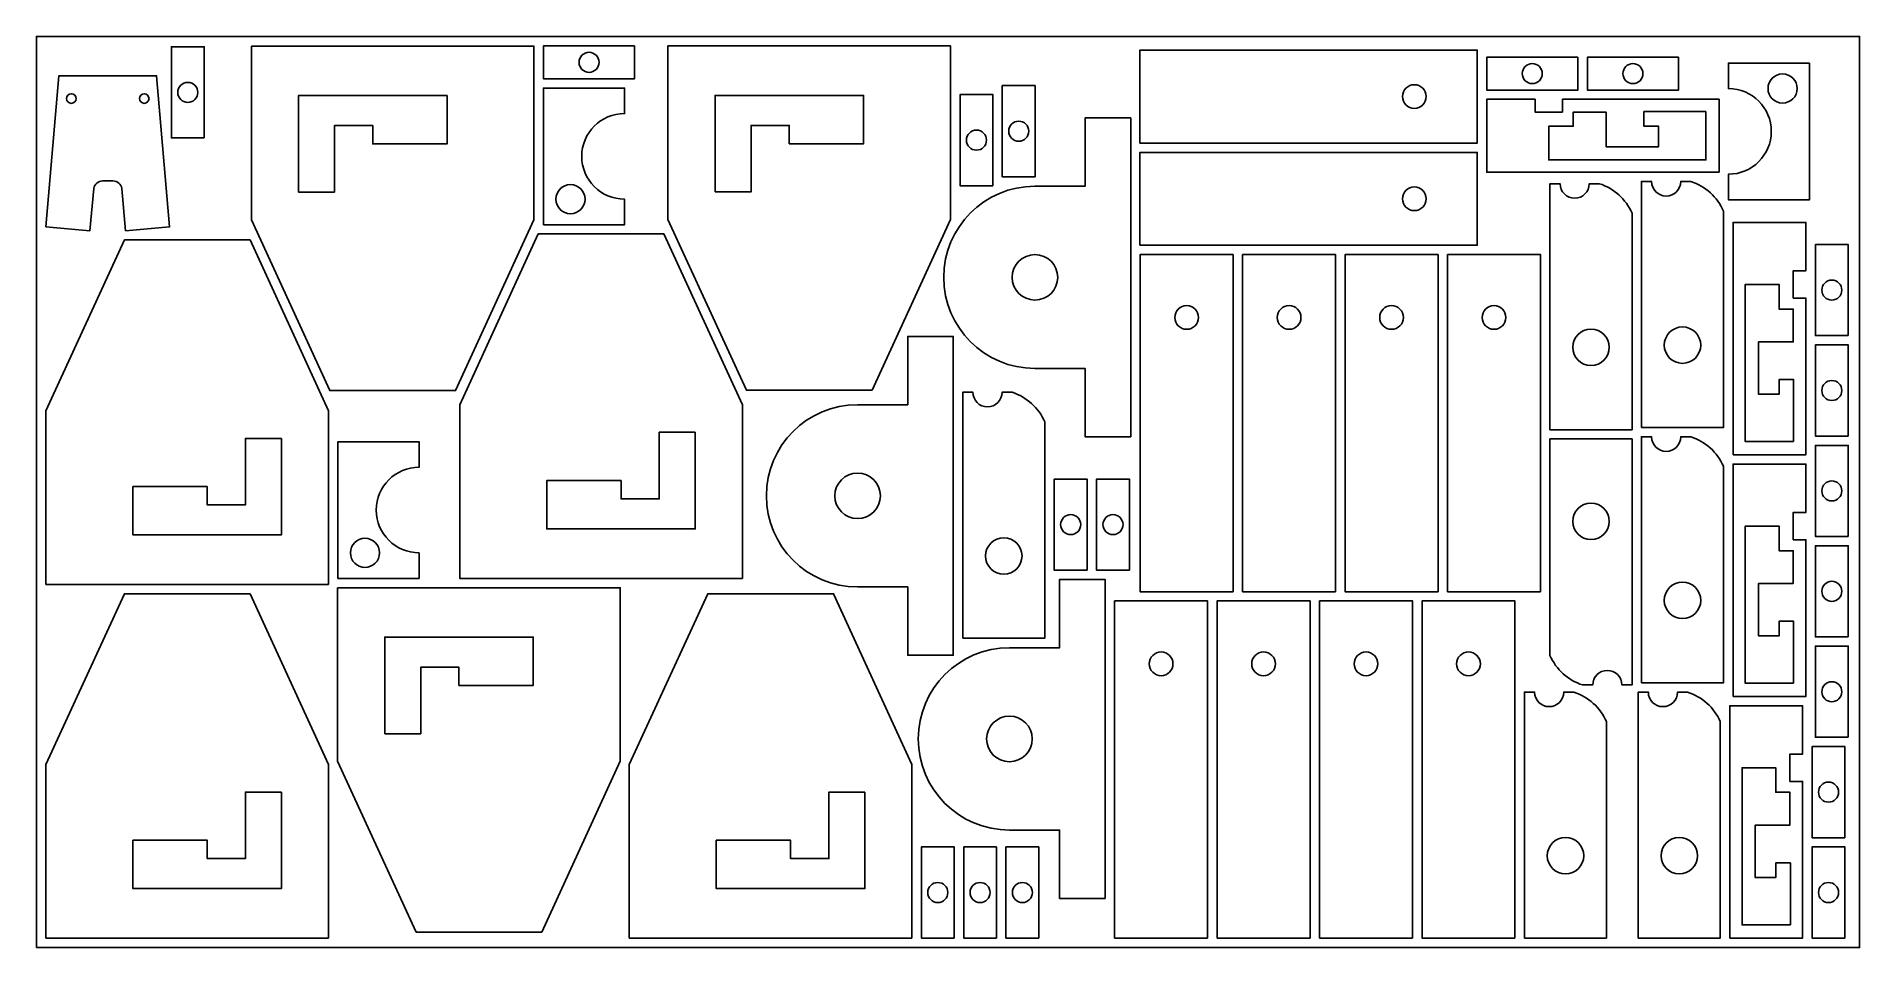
# Model space of a CAD drawing. Header units: metres. Extents: x 0 to 2000, y 0 to 1000.
import ezdxf

# ---------------------------------------------------------------- set-up
doc = ezdxf.new("R2010")
doc.units = ezdxf.units.M

msp = doc.modelspace()

# ---------------------------------------------------------------- linework, layer by layer
for points in [[(0, 0), (2000, 0), (2000, 1000), (0, 1000)], [(184, 888.6), (148, 888.6), (148, 988.6), (184, 988.6)], [(235.8, 989.4), (545.8, 989.4), (545.8, 798.8), (459.8, 611.4), (321.8, 611.4), (235.8, 798.8)], [(656.2, 989.6), (656.2, 953.6), (556.2, 953.6), (556.2, 989.6)], [(692.8, 989.6), (1002.8, 989.6), (1002.8, 799), (916.8, 611.6), (778.8, 611.6), (692.8, 799)], [(1210.6, 883), (1210.6, 985), (1580.6, 985), (1580.6, 883)], [(1691, 977.2), (1691, 941.2), (1591, 941.2), (1591, 977.2)], [(1801.4, 977.2), (1801.4, 941.2), (1701.4, 941.2), (1701.4, 977.2)], [(1095.6, 846), (1059.6, 846), (1059.6, 946), (1095.6, 946)], [(287.4, 829.1), (326.9, 829.1), (326.9, 902.1), (368.9, 902.1), (368.9, 882.1), (450.4, 882.1), (450.4, 935.1), (287.4, 935.1)], [(744.4, 829.3), (783.9, 829.3), (783.9, 902.3), (825.9, 902.3), (825.9, 882.3), (907.4, 882.3), (907.4, 935.3), (744.4, 935.3)], [(1049.2, 836.2), (1013.2, 836.2), (1013.2, 936.2), (1049.2, 936.2)], [(1846, 851), (1591, 851), (1591, 931), (1644, 931), (1644, 917), (1674, 917), (1674, 931), (1846, 931)], [(1831.5, 917.5), (1763.5, 917.5), (1763.5, 901.5), (1779.6, 901.5), (1779.6, 879), (1722, 879), (1722, 917), (1686, 917), (1686, 901.5), (1659, 901.5), (1659, 864.5), (1831.5, 864.5)], [(1210.6, 770.8), (1210.6, 872.8), (1580.6, 872.8), (1580.6, 770.8)], [(774.4, 405.2), (464.4, 405.2), (464.4, 595.8), (550.4, 783.2), (688.4, 783.2), (774.4, 595.8)], [(1861.2, 540.8), (1861.2, 795.8), (1941.2, 795.8), (1941.2, 742.8), (1927.2, 742.8), (1927.2, 712.8), (1941.2, 712.8), (1941.2, 540.8)], [(320.4, 398.6), (10.4, 398.6), (10.4, 589.2), (96.4, 776.6), (234.4, 776.6), (320.4, 589.2)], [(1312.8, 390.6), (1210.8, 390.6), (1210.8, 760.6), (1312.8, 760.6)], [(1425.2, 390.6), (1323.2, 390.6), (1323.2, 760.6), (1425.2, 760.6)], [(1537.6, 390.6), (1435.6, 390.6), (1435.6, 760.6), (1537.6, 760.6)], [(1650, 390.6), (1548, 390.6), (1548, 760.6), (1650, 760.6)], [(1987.6, 671.6), (1951.6, 671.6), (1951.6, 771.6), (1987.6, 771.6)], [(1927.7, 555.3), (1927.7, 623.3), (1911.7, 623.3), (1911.7, 607.2), (1889.2, 607.2), (1889.2, 664.8), (1927.2, 664.8), (1927.2, 700.8), (1911.7, 700.8), (1911.7, 727.8), (1874.7, 727.8), (1874.7, 555.3)], [(1987.6, 561.4), (1951.6, 561.4), (1951.6, 661.4), (1987.6, 661.4)], [(722.8, 565.5), (683.3, 565.5), (683.3, 492.5), (641.3, 492.5), (641.3, 512.5), (559.8, 512.5), (559.8, 459.5), (722.8, 459.5)], [(268.8, 558.9), (229.3, 558.9), (229.3, 485.9), (187.3, 485.9), (187.3, 505.9), (105.8, 505.9), (105.8, 452.9), (268.8, 452.9)], [(1987.6, 451.2), (1951.6, 451.2), (1951.6, 551.2), (1987.6, 551.2)], [(1861.2, 275.6), (1861.2, 530.6), (1941.2, 530.6), (1941.2, 477.6), (1927.2, 477.6), (1927.2, 447.6), (1941.2, 447.6), (1941.2, 275.6)], [(1152.6, 414.2), (1116.6, 414.2), (1116.6, 514.2), (1152.6, 514.2)], [(1199, 414.2), (1163, 414.2), (1163, 514.2), (1199, 514.2)], [(1927.7, 290.1), (1927.7, 358.1), (1911.7, 358.1), (1911.7, 342), (1889.2, 342), (1889.2, 399.6), (1927.2, 399.6), (1927.2, 435.6), (1911.7, 435.6), (1911.7, 462.6), (1874.7, 462.6), (1874.7, 290.1)], [(1987.6, 341), (1951.6, 341), (1951.6, 441), (1987.6, 441)], [(320.4, 10.4), (10.4, 10.4), (10.4, 201), (96.4, 388.4), (234.4, 388.4), (320.4, 201)], [(330.4, 395), (640.4, 395), (640.4, 204.4), (554.4, 17), (416.4, 17), (330.4, 204.4)], [(960.4, 10.4), (650.4, 10.4), (650.4, 201), (736.4, 388.4), (874.4, 388.4), (960.4, 201)], [(1284.8, 10.4), (1182.8, 10.4), (1182.8, 380.4), (1284.8, 380.4)], [(1397.2, 10.4), (1295.2, 10.4), (1295.2, 380.4), (1397.2, 380.4)], [(1509.6, 10.4), (1407.6, 10.4), (1407.6, 380.4), (1509.6, 380.4)], [(1622, 10.4), (1520, 10.4), (1520, 380.4), (1622, 380.4)], [(382, 234.7), (421.5, 234.7), (421.5, 307.7), (463.5, 307.7), (463.5, 287.7), (545, 287.7), (545, 340.7), (382, 340.7)], [(1987.6, 230.8), (1951.6, 230.8), (1951.6, 330.8), (1987.6, 330.8)], [(1857.6, 10.4), (1857.6, 265.4), (1937.6, 265.4), (1937.6, 212.4), (1923.6, 212.4), (1923.6, 182.4), (1937.6, 182.4), (1937.6, 10.4)], [(1984, 120.6), (1948, 120.6), (1948, 220.6), (1984, 220.6)], [(1924.1, 24.9), (1924.1, 92.9), (1908.1, 92.9), (1908.1, 76.8), (1885.6, 76.8), (1885.6, 134.4), (1923.6, 134.4), (1923.6, 170.4), (1908.1, 170.4), (1908.1, 197.4), (1871.1, 197.4), (1871.1, 24.9)], [(268.8, 170.7), (229.3, 170.7), (229.3, 97.7), (187.3, 97.7), (187.3, 117.7), (105.8, 117.7), (105.8, 64.7), (268.8, 64.7)], [(908.8, 170.7), (869.3, 170.7), (869.3, 97.7), (827.3, 97.7), (827.3, 117.7), (745.8, 117.7), (745.8, 64.7), (908.8, 64.7)], [(1006.8, 10.4), (970.8, 10.4), (970.8, 110.4), (1006.8, 110.4)], [(1053.2, 10.4), (1017.2, 10.4), (1017.2, 110.4), (1053.2, 110.4)], [(1099.6, 10.4), (1063.6, 10.4), (1063.6, 110.4), (1099.6, 110.4)], [(1984, 10.4), (1948, 10.4), (1948, 110.4), (1984, 110.4)]]:
    msp.add_lwpolyline(points, close=True)
for points in [[(617.2, 971.6, 1), (595.2, 971.6, 1)], [(1652, 959.2, 1), (1630, 959.2, 1)], [(1762.4, 959.2, 1), (1740.4, 959.2, 1)], [(1945.2, 970.8), (1945.2, 820.8), (1856.2, 820.8), (1856.2, 848.8, 1), (1856.2, 942.8), (1856.2, 970.8)], [(10.4, 791), (24.7, 956.8), (131.7, 956.8), (146, 791), (97.7, 786.8), (93.7, 833.1, 0.36397), (83.8, 841.4), (72.6, 841.4, 0.36397), (62.8, 833.1), (58.7, 786.8)], [(166, 927.6, 1), (166, 949.6, 1)], [(556.2, 793.4), (556.2, 943.4), (645.2, 943.4), (645.2, 915.4, 1), (645.2, 821.4), (645.2, 793.4)], [(1511.6, 921, 1), (1511.6, 947, 1)], [(1915.6, 958.8, 1), (1915.6, 926.8, 1)], [(43.5, 931.8, 1), (33, 931.8, 1)], [(123.5, 931.8, 1), (113, 931.8, 1)], [(1095.4, 635.6, -1), (1095.4, 835.6), (1150.4, 835.6), (1150.4, 910.6), (1200.4, 910.6), (1200.4, 560.6), (1150.4, 560.6), (1150.4, 635.6)], [(1077.6, 885, 1), (1077.6, 907, 1)], [(1031.2, 875.2, 1), (1031.2, 897.2, 1)], [(1760.8, 570.8), (1760.8, 840.8), (1771.9, 840.8, 1), (1803.9, 840.8), (1814.9, 840.8, -0.214209), (1850.8, 808.4), (1850.8, 570.8)], [(585.8, 805.4, 1), (585.8, 837.4, 1)], [(1511.6, 808.8, 1), (1511.6, 834.8, 1)], [(1660.4, 568.4), (1660.4, 838.4), (1671.5, 838.4, 1), (1703.5, 838.4), (1714.5, 838.4, -0.214209), (1750.4, 806), (1750.4, 568.4)], [(1095.4, 760.6, 1), (1095.4, 710.6, 1)], [(1969.6, 710.6, 1), (1969.6, 732.6, 1)], [(1274.8, 691.6, 1), (1248.8, 691.6, 1)], [(1387.2, 691.6, 1), (1361.2, 691.6, 1)], [(1499.6, 691.6, 1), (1473.6, 691.6, 1)], [(1612, 691.6, 1), (1586, 691.6, 1)], [(1805.8, 641.2, 1), (1805.8, 681.2, 1)], [(900.8, 395.8, -1), (900.8, 595.8), (955.8, 595.8), (955.8, 670.8), (1005.8, 670.8), (1005.8, 320.8), (955.8, 320.8), (955.8, 395.8)], [(1705.4, 638.8, 1), (1705.4, 678.8, 1)], [(1969.6, 600.4, 1), (1969.6, 622.4, 1)], [(1016.2, 339.4), (1016.2, 609.4), (1027.3, 609.4, 1), (1059.3, 609.4), (1070.3, 609.4, -0.214209), (1106.2, 577), (1106.2, 339.4)], [(1760.8, 290.6), (1760.8, 560.6), (1771.9, 560.6, 1), (1803.9, 560.6), (1814.9, 560.6, -0.214209), (1850.8, 528.2), (1850.8, 290.6)], [(330.8, 405.2), (330.8, 555.2), (419.8, 555.2), (419.8, 527.2, 1), (419.8, 433.2), (419.8, 405.2)], [(1750.4, 558.2), (1750.4, 288.2), (1739.3, 288.2, 1), (1707.3, 288.2), (1696.3, 288.2, -0.214209), (1660.4, 320.6), (1660.4, 558.2)], [(900.8, 520.8, 1), (900.8, 470.8, 1)], [(1969.6, 490.2, 1), (1969.6, 512.2, 1)], [(1705.4, 487.8, 1), (1705.4, 447.8, 1)], [(1134.6, 453.2, 1), (1134.6, 475.2, 1)], [(1181, 453.2, 1), (1181, 475.2, 1)], [(360.4, 417.2, 1), (360.4, 449.2, 1)], [(1061.2, 409.8, 1), (1061.2, 449.8, 1)], [(1067.4, 129, -1), (1067.4, 329), (1122.4, 329), (1122.4, 404), (1172.4, 404), (1172.4, 54), (1122.4, 54), (1122.4, 129)], [(1805.8, 361, 1), (1805.8, 401, 1)], [(1969.6, 380, 1), (1969.6, 402, 1)], [(1246.8, 311.4, 1), (1220.8, 311.4, 1)], [(1359.2, 311.4, 1), (1333.2, 311.4, 1)], [(1471.6, 311.4, 1), (1445.6, 311.4, 1)], [(1584, 311.4, 1), (1558, 311.4, 1)], [(1632.4, 10.4), (1632.4, 280.4), (1643.5, 280.4, 1), (1675.5, 280.4), (1686.5, 280.4, -0.214209), (1722.4, 248), (1722.4, 10.4)], [(1757.2, 10.4), (1757.2, 280.4), (1768.3, 280.4, 1), (1800.3, 280.4), (1811.3, 280.4, -0.214209), (1847.2, 248), (1847.2, 10.4)], [(1969.6, 269.8, 1), (1969.6, 291.8, 1)], [(1067.4, 254, 1), (1067.4, 204, 1)], [(1966, 159.6, 1), (1966, 181.6, 1)], [(1677.4, 80.8, 1), (1677.4, 120.8, 1)], [(1802.2, 80.8, 1), (1802.2, 120.8, 1)], [(988.8, 49.4, 1), (988.8, 71.4, 1)], [(1035.2, 49.4, 1), (1035.2, 71.4, 1)], [(1081.6, 49.4, 1), (1081.6, 71.4, 1)], [(1966, 49.4, 1), (1966, 71.4, 1)]]:
    msp.add_lwpolyline(points, format="xyb", close=True)

doc.saveas('drawing.dxf')
